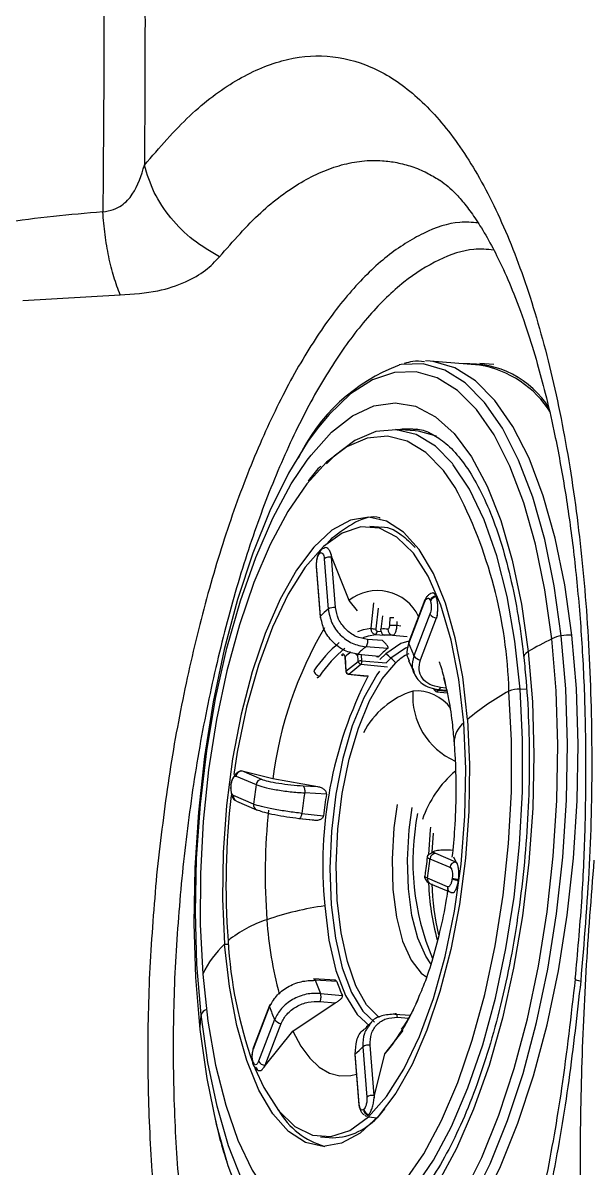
# Model space of a CAD drawing. Extents: x 400 to 501, y 484 to 634.
# Drawn here: x 485.701 to 486.896, y 548.856 to 551.254 of the extents above; entities that cross this region are included whole.
import ezdxf

# ---------------------------------------------------------------- set-up
doc = ezdxf.new("R2010")
doc.units = 0
doc.header["$MEASUREMENT"] = 0
doc.layers.add('DIM', color=3, linetype='Continuous')
doc.layers.add('GEOMETRY', color=3, linetype='Continuous', lineweight=25)

# ---------------------------------------------------------------- blocks, each defined once
blk = doc.blocks.new('2026 GRANDEE')
at = {"layer": 'GEOMETRY', "ltscale": 16}
for p, q in [((36.1483, -45.9154), (36.1517, -45.9174)), ((35.2762, -46.1683), (35.48, -46.1564)), ((36.1293, -46.2951), (36.1197, -46.2946)), ((36.2331, -46.3035), (36.1293, -46.2951)), ((36.2628, -46.302), (36.2334, -46.2996)), ((36.0981, -46.4408), (36.0572, -46.4383)), ((36.1008, -46.437), (36.0664, -46.4388)), ((36.0212, -46.6425), (36.003, -46.6414)), ((35.9227, -46.6664), (35.9138, -46.677)), ((35.8978, -46.698), (35.8986, -46.6973)), ((35.9015, -46.6895), (35.9007, -46.6902)), ((35.9235, -46.7053), (35.9221, -46.6999)), ((35.9221, -46.6999), (35.9228, -46.7053)), ((35.9311, -46.8108), (35.9228, -46.7053)), ((35.9228, -46.7053), (35.9235, -46.7053)), ((35.9595, -46.7963), (35.9235, -46.7053)), ((35.8908, -46.7252), (35.8991, -46.8307)), ((35.9, -46.8289), (35.8917, -46.7234)), ((35.9077, -46.7086), (35.916, -46.8141)), ((35.9771, -46.8174), (35.9595, -46.7963)), ((36.0111, -46.8011), (36.0053, -46.8543)), ((36.1184, -46.795), (36.0848, -46.8826)), ((36.0849, -46.886), (36.1186, -46.7983)), ((36.1294, -46.7955), (36.13, -46.7967)), ((36.1418, -46.7872), (36.1423, -46.7885)), ((36.0203, -46.8122), (36.0155, -46.8557)), ((36.1292, -46.8244), (36.0956, -46.912)), ((36.0295, -46.8282), (36.0265, -46.8559)), ((36.0449, -46.8478), (36.0456, -46.8315)), ((36.0601, -46.848), (36.0605, -46.8399)), ((36.0601, -46.848), (36.0678, -46.8488)), ((36.1092, -46.9203), (36.1428, -46.8326)), ((36.1444, -46.8276), (36.1428, -46.8326)), ((36.1428, -46.8326), (36.1435, -46.8327)), ((36.1435, -46.8327), (36.1444, -46.8276)), ((36.0151, -46.867), (36.0332, -46.8688)), ((36.0186, -46.86), (36.0269, -46.8608)), ((36.0508, -46.8687), (36.0813, -46.8717)), ((36.0407, -46.8964), (35.9947, -46.8931)), ((36.0295, -46.8799), (35.9983, -46.8776)), ((35.951, -46.9151), (35.9528, -46.9447)), ((35.9515, -46.914), (35.9532, -46.944)), ((35.9787, -46.9236), (35.9778, -46.9086)), ((35.9779, -46.9086), (36.0229, -46.9128)), ((35.9863, -46.9222), (35.9856, -46.9103)), ((36.0364, -46.9075), (36.0242, -46.9199)), ((36.0473, -46.9165), (36.0371, -46.9268)), ((35.9532, -46.944), (35.9787, -46.9236)), ((35.9589, -46.95), (35.9844, -46.9296)), ((35.9844, -46.9296), (36.0404, -46.9348)), ((35.9863, -46.9222), (36.0372, -46.9269)), ((35.958, -46.9503), (35.996, -46.9543)), ((35.9589, -46.95), (35.9981, -46.9541)), ((36.1617, -46.9716), (36.1584, -46.958)), ((36.136, -46.9801), (36.1392, -46.9847)), ((36.1435, -46.9872), (36.1652, -46.9895)), ((36.1458, -46.9839), (36.1463, -46.9824)), ((36.1458, -46.9839), (36.1644, -46.9859)), ((36.147, -46.9823), (36.164, -46.984)), ((36.163, -46.9795), (36.1513, -46.9783)), ((36.3316, -46.9827), (36.3179, -46.9817)), ((35.7326, -47.1527), (35.7281, -47.1546)), ((35.7356, -47.1531), (35.7326, -47.1527)), ((35.7326, -47.1527), (35.7349, -47.153)), ((35.7768, -47.1709), (35.7349, -47.153)), ((35.7349, -47.153), (35.7356, -47.1531)), ((35.7997, -47.1696), (35.7356, -47.1531)), ((35.7121, -47.1794), (35.7118, -47.1814)), ((35.7127, -47.1821), (35.7129, -47.1801)), ((35.7228, -47.1638), (35.7647, -47.1816)), ((35.8945, -47.1863), (35.7997, -47.1696)), ((35.8945, -47.1863), (35.8635, -47.1847)), ((35.7594, -47.2224), (35.7174, -47.2046)), ((35.9122, -47.2013), (35.8665, -47.1988)), ((35.7237, -47.2163), (35.7656, -47.2342)), ((35.8547, -47.2522), (35.8854, -47.2556)), ((35.8559, -47.2522), (35.8896, -47.2559)), ((35.8609, -47.2418), (35.9063, -47.2468)), ((36.1358, -47.283), (36.133, -47.3231)), ((36.1832, -47.3437), (36.1413, -47.3259)), ((36.1292, -47.3366), (36.1711, -47.3545)), ((36.184, -47.3438), (36.179, -47.3337)), ((36.1832, -47.3437), (36.1854, -47.3452)), ((36.184, -47.3438), (36.1832, -47.3437)), ((36.1854, -47.3452), (36.184, -47.3438)), ((36.1759, -47.377), (36.1756, -47.379)), ((36.1658, -47.3953), (36.1238, -47.3774)), ((36.1301, -47.3892), (36.172, -47.407)), ((36.1891, -47.3795), (36.1888, -47.3815)), ((36.1772, -47.4081), (36.1749, -47.4077)), ((35.6988, -47.5153), (35.7068, -47.5159)), ((35.9312, -47.5912), (35.8854, -47.5884)), ((35.9338, -47.594), (35.8886, -47.5912)), ((35.8415, -47.698), (35.9303, -47.6386)), ((35.8992, -47.6355), (35.9303, -47.6386)), ((35.8998, -47.6186), (35.9456, -47.623)), ((35.7928, -47.6437), (35.7592, -47.7314)), ((35.7594, -47.7347), (35.793, -47.6471)), ((36.0556, -47.6622), (36.0874, -47.6644)), ((35.8036, -47.6731), (35.77, -47.7608)), ((35.7836, -47.769), (35.8172, -47.6814)), ((36.0609, -47.6687), (36.0843, -47.6703)), ((35.7844, -47.7691), (35.8415, -47.698)), ((36.0346, -47.7454), (36.0727, -47.696)), ((35.9885, -47.7302), (35.9969, -47.8357)), ((36.012, -47.8324), (36.0037, -47.7269)), ((35.9717, -47.7468), (35.98, -47.8523)), ((35.9809, -47.8504), (35.9726, -47.7449)), ((36.0127, -47.8324), (36.0346, -47.7454)), ((35.7585, -47.7677), (35.7591, -47.7689)), ((35.7591, -47.7636), (35.7586, -47.7623)), ((35.7836, -47.769), (35.7817, -47.7733)), ((35.7817, -47.7733), (35.7844, -47.7691)), ((35.7844, -47.7691), (35.7836, -47.769)), ((36.012, -47.8324), (36.0122, -47.8382)), ((36.0127, -47.8324), (36.012, -47.8324)), ((36.0122, -47.8382), (36.0127, -47.8324)), ((35.9907, -47.8611), (35.99, -47.8618)), ((36.0005, -47.8726), (35.9997, -47.8733)), ((36.0003, -47.8772), (36.0184, -47.879)), ((36.0339, -47.8605), (36.0184, -47.879)), ((35.8997, -47.9188), (35.9177, -47.9206))]:
    blk.add_line(p, q, dxfattribs=at)
at = {"layer": 'GEOMETRY', "ltscale": 16, "flags": 128}
for points in [[(36.4267, -46.8689), (36.4119, -46.7634), (36.3917, -46.6656), (36.3666, -46.5768), (36.3368, -46.4984), (36.3029, -46.4315), (36.2652, -46.3771), (36.2244, -46.336), (36.181, -46.3087), (36.1357, -46.2958), (36.1293, -46.2951)], [(36.3842, -46.8763), (36.3697, -46.7734), (36.3501, -46.6779), (36.3256, -46.5913), (36.2965, -46.5148), (36.2634, -46.4495), (36.2266, -46.3964), (36.1868, -46.3563), (36.1444, -46.3297), (36.1002, -46.3171), (36.0548, -46.3185), (36.0088, -46.3341), (35.9629, -46.3635), (35.9177, -46.4064), (35.8953, -46.4331)], [(36.4042, -46.87), (36.3895, -46.7652), (36.3695, -46.668), (36.3445, -46.5798), (36.3149, -46.502), (36.2812, -46.4355), (36.2437, -46.3815), (36.2032, -46.3406), (36.1601, -46.3136), (36.1151, -46.3007), (36.0688, -46.3022), (36.0648, -46.303)], [(35.8716, -46.5025), (35.8799, -46.4915), (35.9229, -46.4438), (35.9671, -46.4093), (36.0116, -46.3885), (36.0559, -46.3819), (36.0991, -46.3895), (36.1406, -46.4112), (36.1798, -46.4467), (36.2161, -46.4953), (36.2488, -46.5564), (36.2775, -46.6289), (36.3017, -46.7118), (36.321, -46.8036), (36.3351, -46.9031)], [(35.8953, -46.4331), (35.874, -46.4621), (35.8324, -46.5298), (35.7934, -46.6085), (35.7577, -46.6971), (35.7257, -46.7943), (35.698, -46.8986), (35.6748, -47.0085), (35.6567, -47.1225), (35.6438, -47.2389), (35.6363, -47.3559), (35.6344, -47.4719), (35.638, -47.5852), (35.6471, -47.6941)], [(36.1763, -46.5095), (36.1405, -46.4732), (36.1004, -46.4487), (36.0585, -46.4384), (36.0154, -46.4425), (35.9719, -46.4611), (35.9287, -46.4937), (35.9123, -46.51)], [(36.0606, -46.4385), (36.0711, -46.4369), (36.0933, -46.4364)], [(36.1431, -46.4519), (36.1048, -46.4414), (36.0981, -46.4408)], [(36.1819, -46.5592), (36.1574, -46.5241), (36.1205, -46.4864), (36.0812, -46.4622), (36.04, -46.4521), (35.9977, -46.4562), (35.9549, -46.4744), (35.9125, -46.5064), (35.8712, -46.5517), (35.8711, -46.5519)], [(35.6495, -47.6636), (35.6408, -47.5582), (35.6377, -47.4484), (35.6401, -47.336), (35.6481, -47.2228), (35.6615, -47.1106), (35.6801, -47.0011), (35.7037, -46.896), (35.7318, -46.797), (35.764, -46.7057), (35.7998, -46.6236), (35.8386, -46.5518), (35.8716, -46.5025)], [(36.3179, -46.9817), (36.3069, -46.8812), (36.2906, -46.7876), (36.2691, -46.7025), (36.2429, -46.6273), (36.2123, -46.5633), (36.178, -46.5117), (36.1763, -46.5095)], [(35.8711, -46.5519), (35.8316, -46.6095), (35.7945, -46.6788), (35.7604, -46.7585), (35.7299, -46.847), (35.7037, -46.943), (35.6821, -47.0449), (35.6654, -47.1507), (35.6541, -47.2588), (35.6482, -47.3674), (35.6479, -47.4744), (35.6531, -47.5782)], [(36.2078, -47.0452), (36.1977, -46.9561), (36.1822, -46.8743), (36.1615, -46.8015), (36.1362, -46.7395), (36.1067, -46.6895), (36.0739, -46.6527), (36.0384, -46.6299), (36.0009, -46.6216), (35.9624, -46.6281), (35.9237, -46.6491), (35.8857, -46.6842), (35.8492, -46.7327), (35.815, -46.7934), (35.7838, -46.8649), (35.7565, -46.9457), (35.7336, -47.034), (35.7156, -47.1278), (35.7028, -47.2251), (35.6957, -47.3235), (35.6944, -47.421), (35.6988, -47.5153)], [(36.2, -47.0522), (36.1896, -46.9616), (36.1733, -46.8789), (36.1516, -46.806), (36.1251, -46.7449), (36.0943, -46.6969), (36.06, -46.6633), (36.0231, -46.6448), (35.9844, -46.642), (35.945, -46.655), (35.9058, -46.6833)], [(35.9058, -46.6833), (35.8678, -46.7263), (35.8318, -46.783), (35.7989, -46.8519), (35.7697, -46.9313), (35.745, -47.0194), (35.7255, -47.1138), (35.7182, -47.1602)], [(35.9, -46.8289), (35.8994, -46.8297), (35.8991, -46.8305), (35.8993, -46.8313), (35.9, -46.832), (35.9009, -46.8326)], [(35.9042, -48.2618), (35.9429, -48.2719), (35.9892, -48.2704), (36.036, -48.2546), (36.0827, -48.2246), (36.1287, -48.181), (36.1732, -48.1243), (36.2156, -48.0553), (36.2553, -47.9752), (36.2916, -47.885), (36.3242, -47.7861), (36.3524, -47.6799), (36.376, -47.568), (36.3944, -47.452), (36.4076, -47.3335), (36.4152, -47.2143), (36.4172, -47.0962), (36.4135, -46.9809), (36.4042, -46.87)], [(35.9778, -46.8611), (35.9902, -46.8571), (36.0053, -46.8543)], [(35.9895, -46.8732), (36.0003, -46.8697), (36.0151, -46.867)], [(36.1494, -48.1885), (36.1942, -48.1314), (36.2369, -48.0621), (36.2768, -47.9814), (36.3134, -47.8906), (36.3462, -47.7911), (36.3746, -47.6842), (36.3983, -47.5715), (36.4169, -47.4547), (36.4301, -47.3354), (36.4378, -47.2155), (36.4398, -47.0966), (36.4361, -46.9805), (36.4267, -46.8689)], [(35.6471, -47.6941), (35.6616, -47.7971), (35.6812, -47.8926), (35.7058, -47.9792), (35.7348, -48.0557)], [(36.1989, -48.0407), (36.2379, -47.9619), (36.2736, -47.8734), (36.3056, -47.7762), (36.3334, -47.6719), (36.3565, -47.5619), (36.3746, -47.4479), (36.3875, -47.3316), (36.395, -47.2145), (36.397, -47.0985), (36.3933, -46.9852), (36.3842, -46.8763)], [(36.0849, -46.8813), (36.0678, -46.8863), (36.0364, -46.9075)], [(36.0835, -46.8938), (36.0781, -46.8958), (36.0473, -46.9165)], [(36.3351, -46.9031), (36.3438, -47.0085), (36.347, -47.1183), (36.3445, -47.2306), (36.3366, -47.3438), (36.3232, -47.4561), (36.3045, -47.5656), (36.281, -47.6707), (36.2529, -47.7696), (36.2207, -47.8609), (36.1848, -47.9431), (36.146, -48.0149)], [(35.7358, -48.0103), (35.7071, -47.9378), (35.683, -47.8549), (35.6637, -47.763), (35.6495, -47.6636)], [(36.3351, -46.9031), (36.33, -46.9068), (36.3268, -46.9107), (36.3257, -46.9146), (36.3258, -46.9154)], [(36.0232, -46.9439), (36.0177, -46.9515), (35.9904, -46.9996), (35.9664, -47.0588), (35.9467, -47.1269), (35.9319, -47.2013), (35.9227, -47.2791), (35.9195, -47.3574), (35.9223, -47.433), (35.931, -47.5032), (35.9454, -47.5652), (35.9648, -47.6166), (35.9885, -47.6555), (36.0129, -47.6786)], [(36.0231, -47.6692), (36.0221, -47.6684), (35.9964, -47.6424), (35.9741, -47.6031), (35.956, -47.5522), (35.9428, -47.4915), (35.9349, -47.4232), (35.9327, -47.35), (35.9363, -47.2746), (35.9455, -47.1998), (35.96, -47.1284), (35.9792, -47.0631), (36.0024, -47.0064), (36.0288, -46.9603), (36.0573, -46.9266)], [(35.9589, -46.95), (35.9584, -46.9502), (35.958, -46.9503)], [(36.0396, -48.0853), (36.0538, -48.073), (36.0959, -48.0269), (36.1362, -47.968), (36.174, -47.8974), (36.2087, -47.8164), (36.2397, -47.7262), (36.2664, -47.6284), (36.2884, -47.5247), (36.3054, -47.4169), (36.317, -47.3068), (36.3229, -47.1963), (36.3233, -47.0873), (36.3179, -46.9817)], [(36.0543, -48.0384), (36.0767, -48.0121), (36.1163, -47.9543), (36.1534, -47.885), (36.1875, -47.8054), (36.2179, -47.7168), (36.2442, -47.6208), (36.2658, -47.519), (36.2824, -47.4131), (36.2938, -47.305), (36.2997, -47.1965), (36.3, -47.0895), (36.2947, -46.9857)], [(36.1458, -46.9839), (36.1455, -46.9849), (36.1451, -46.9857), (36.1447, -46.9864), (36.1443, -46.9869), (36.1438, -46.9871), (36.1435, -46.9872)], [(36.2078, -47.0452), (36.2122, -47.1396), (36.2109, -47.237), (36.2038, -47.3355), (36.191, -47.4327), (36.173, -47.5265), (36.1501, -47.6148), (36.1227, -47.6956), (36.0916, -47.7672), (36.0574, -47.8278), (36.0209, -47.8763), (35.9828, -47.9114), (35.9441, -47.9324), (35.9057, -47.9389), (35.8682, -47.9306), (35.8327, -47.9079), (35.7998, -47.8711), (35.7704, -47.8211), (35.7451, -47.759), (35.7244, -47.6862), (35.7089, -47.6044), (35.6988, -47.5153)], [(36.0003, -47.8772), (36.0384, -47.8342), (36.0743, -47.7775), (36.1073, -47.7086), (36.1365, -47.6292), (36.1611, -47.5411), (36.1806, -47.4466), (36.1946, -47.3481), (36.2025, -47.2478), (36.2044, -47.1484), (36.2, -47.0522)], [(35.7127, -47.1821), (35.7121, -47.1818), (35.7118, -47.1815), (35.7118, -47.1814)], [(35.7123, -47.1792), (35.7122, -47.1793), (35.7121, -47.1795), (35.7123, -47.1798), (35.7129, -47.1801)], [(35.7237, -47.2163), (35.7225, -47.2158), (35.7216, -47.2151)], [(36.0602, -47.223), (36.0535, -47.2719), (36.0497, -47.3374), (36.0516, -47.4009), (36.0591, -47.4593), (36.0719, -47.5096), (36.0894, -47.5492), (36.1106, -47.5764), (36.1226, -47.5849)], [(36.1313, -47.5567), (36.1204, -47.5409), (36.1036, -47.5032), (36.0912, -47.4553), (36.0839, -47.3996), (36.082, -47.3388), (36.0856, -47.2761), (36.0919, -47.2296)], [(35.7656, -47.2342), (35.7664, -47.2345), (35.7685, -47.2349)], [(36.1303, -47.2705), (36.1296, -47.2764), (36.126, -47.3276)], [(36.1301, -47.3892), (36.129, -47.3886), (36.1278, -47.3878)], [(36.172, -47.407), (36.1728, -47.4073), (36.1749, -47.4077)], [(35.9086, -47.4353), (35.9175, -47.507), (35.9322, -47.5704), (35.952, -47.6229), (35.9763, -47.6627), (36.003, -47.6875)], [(35.6531, -47.5782), (35.6639, -47.6768), (35.68, -47.7688), (35.7011, -47.8524), (35.7268, -47.9262), (35.7568, -47.989), (35.7905, -48.0398), (35.7933, -48.0432)], [(35.8415, -47.698), (35.8585, -47.7289), (35.8772, -47.754), (35.8972, -47.7729), (35.9184, -47.7854), (35.9405, -47.7913), (35.9631, -47.7906), (35.9749, -47.7876)], [(35.7625, -47.7754), (35.7811, -47.8156), (35.8119, -47.8636), (35.8462, -47.8972), (35.8831, -47.9157), (35.9217, -47.9185), (35.9611, -47.9055), (36.0003, -47.8772)]]:
    blk.add_lwpolyline(points, dxfattribs=at)
at = {"layer": 'GEOMETRY', "ltscale": 256}
for centre, radius, start, end in [((36.2014, -46.6635), 0.3855, 110.7502, 154.7396), ((36.2115, -46.4976), 0.1972, 31.7541, 93.5159), ((36.1976, -46.5186), 0.218, 32.2296, 80.6291), ((35.3286, -47.0132), 0.9665, 1.6279, 28.0107), ((35.9072, -46.697), 0.00942, 134.8202, 186.0779), ((35.908, -46.6963), 0.00947, 133.92, 185.9159), ((35.9075, -46.6961), 0.00895, 95.4915, 132.4124), ((35.92, -46.7285), 0.0234, 83.1401, 121.8004), ((35.893, -46.7251), 0.00217, 125.4691, 181.1563), ((36.0192, -46.8704), 0.0952, 25.4689, 128.8876), ((36.1223, -46.7965), 0.0042, 147.8116, 206.1465), ((36.1425, -46.8016), 0.0144, 92.8063, 154.8623), ((36.143, -46.8029), 0.0144, 92.8063, 154.8623), ((36.0329, -46.9567), 0.1844, 129.3432, 136.0979), ((35.9283, -46.834), 0.0234, 83.1394, 121.8003), ((36.1438, -46.8157), 0.017, 210.6836, 266.6781), ((36.6245, -47.275), 0.8315, 149.5319, 172.7221), ((36.0207, -46.7799), 0.076, 258.33, 266.1094), ((36.0108, -46.8604), 0.00788, 303.5539, 3.3058), ((36.0327, -46.9466), 0.091, 84.6665, 93.9203), ((36.0425, -46.9579), 0.0896, 84.6814, 95.9783), ((36.0524, -46.8574), 0.0114, 173.0948, 261.9463), ((36.4158, -46.9417), 0.0726, 99.1659, 115.7687), ((36.42, -46.9592), 0.0905, 85.7511, 100.0636), ((36.1189, -47.1008), 0.2815, 129.6818, 145.977), ((36.1267, -47.1086), 0.276, 129.6531, 145.9771), ((36.091, -47.0143), 0.1549, 128.4795, 136.9614), ((36.1365, -47.018), 0.1549, 128.2345, 137.2067), ((36.0889, -46.8841), 0.00443, 160.5525, 205.0421), ((35.7201, -47.05), 0.4, 20.1791, 24.2086), ((36.8165, -47.7294), 0.9564, 116.8739, 120.2259), ((35.9449, -46.9147), 0.00664, 5.8204, 82.938), ((36.0942, -47.065), 0.2077, 129, 133.3805), ((35.9547, -47.0178), 0.1372, 47.5484, 53.477), ((35.9538, -47.0188), 0.1386, 41.663, 47.553), ((36.1307, -47.0032), 0.1061, 115.569, 133.7854), ((36.1102, -46.9033), 0.017, 210.6837, 266.6792), ((35.9537, -46.9448), 0.000916, 119.6039, 179.1065), ((35.9587, -46.9444), 0.00591, 183.3306, 263.9818), ((35.9597, -46.9435), 0.00652, 183.8297, 262.6024), ((35.9848, -46.9351), 0.013, 83.0325, 117.8001), ((35.9852, -46.9231), 0.00652, 183.8297, 262.6024), ((35.9757, -46.9233), 0.0107, 324.0425, 6.2844), ((36.7797, -47.35), 0.8752, 153.0776, 185.5944), ((36.148, -47.1555), 0.1785, 107.8466, 152.5017), ((36.2421, -46.9957), 0.1492, 176.1258, 246.0936), ((36.1, -47.0765), 0.0912, 36.7286, 94.2473), ((36.143, -46.9821), 0.00451, 163.3879, 214.0797), ((36.1463, -46.973), 0.0109, 225.7021, 267.7688), ((36.1441, -46.9813), 0.00591, 214.8565, 263.9405), ((36.5581, -47.4634), 0.5455, 118.8698, 129.9494), ((36.3137, -47.0267), 0.0452, 84.7348, 114.8942), ((36.233, -47.094), 0.0533, 128.2438, 180.3127), ((35.7347, -47.1651), 0.012, 89.4111, 173.9334), ((36.3356, -47.332), 0.2355, 130.6101, 160.8285), ((37.0019, -47.3642), 1.2506, 171.6051, 173.4894), ((35.7767, -47.1829), 0.012, 89.4091, 173.9335), ((37.3031, -47.3897), 1.6014, 173.3465, 184.2463), ((35.7285, -47.2063), 0.0112, 171.1721, 231.694), ((36.9049, -47.3565), 1.0502, 171.3642, 173.7303), ((36.9503, -47.3602), 1.0502, 171.2958, 173.7987), ((35.7701, -47.2243), 0.0109, 170.3358, 245.6285), ((37.0458, -47.3698), 1.2619, 173.8808, 184.2985), ((36.6109, -47.3432), 0.5176, 168.7023, 203.002), ((36.1412, -47.3379), 0.012, 89.4093, 173.9335), ((34.8866, -47.1948), 1.2506, 351.6051, 353.4894), ((36.1831, -47.3558), 0.012, 89.4111, 173.9334), ((36.1937, -47.3201), 0.0597, 252.596, 265.5308), ((36.1349, -47.3791), 0.0112, 171.1986, 230.548), ((36.6511, -47.3687), 0.5252, 182.1681, 195.1719), ((36.6917, -47.369), 0.5592, 182.072, 193.1012), ((36.1765, -47.3971), 0.0109, 170.3359, 245.6285), ((36.1935, -47.3221), 0.0597, 252.596, 265.5308), ((35.9939, -48.0574), 0.6279, 97.8058, 109.1943), ((35.8662, -47.7077), 0.2557, 107.9335, 128.7522), ((36.6123, -47.4076), 0.8268, 183.9396, 194.8797), ((35.8512, -47.674), 0.2201, 133.8586, 154.1895), ((36.6117, -47.4576), 0.907, 183.2042, 199.7596), ((36.2049, -47.4781), 0.3359, 199.6636, 204.7239), ((36.2504, -47.4818), 0.3359, 199.5174, 204.8703), ((35.7977, -47.6461), 0.00542, 98.1667, 153.8273), ((35.7024, -47.465), 0.4347, 319.8273, 338.4784), ((35.8042, -47.6914), 0.1571, 169.7951, 180.9771), ((35.6674, -47.6701), 0.019, 110.8586, 160.073), ((35.797, -47.6452), 0.00443, 160.5525, 205.0421), ((36.1685, -47.5091), 0.4, 200.1791, 204.2086), ((35.8182, -47.6644), 0.017, 210.6837, 266.6791), ((35.7634, -47.7328), 0.00443, 160.5525, 205.042), ((35.8557, -47.6024), 0.1844, 309.3432, 316.0979), ((36.0009, -47.7501), 0.0234, 83.1395, 121.8003), ((35.9738, -47.7467), 0.00217, 125.4689, 181.1565), ((35.7652, -47.7651), 0.00714, 157.277, 201.1782), ((35.7656, -47.7663), 0.00706, 157.1308, 206.9775), ((35.7846, -47.7521), 0.017, 210.6836, 266.6781), ((36.0092, -47.8556), 0.0234, 83.1401, 121.8004), ((35.9819, -47.8521), 0.00192, 122.1583, 205.3403), ((35.9521, -47.7828), 0.1619, 209.7483, 254.6205), ((35.9236, -47.7923), 0.1284, 267.3698, 317.5666), ((36.0032, -47.8604), 0.0134, 185.752, 254.6223), ((36.004, -47.8597), 0.0134, 185.752, 254.6223)]:
    blk.add_arc(centre, radius, start, end, dxfattribs=at)
at = {"layer": 'GEOMETRY', "ltscale": 16}
for points, knots in [([(35.4437, -45.1912), (35.4448, -45.3231), (35.447, -45.5868), (35.4448, -45.8506), (35.4437, -45.9824)], [0, 0, 0, 0, 0.500037, 1, 1, 1, 1]), ([(35.5308, -45.2891), (35.5314, -45.3883), (35.5327, -45.5868), (35.5314, -45.7853), (35.5308, -45.8845)], [0, 0, 0, 0, 0.500027, 1, 1, 1, 1]), ([(35.5308, -45.8845), (35.5623, -45.848), (35.6254, -45.7751), (35.7225, -45.7033), (35.8192, -45.6608), (35.9144, -45.6512), (36.0062, -45.6738), (36.0933, -45.7288), (36.1741, -45.8151), (36.2475, -45.9313), (36.312, -46.0755), (36.3667, -46.245), (36.4105, -46.4366), (36.4427, -46.6469), (36.4627, -46.8719), (36.47, -47.1075), (36.4654, -47.3495), (36.4518, -47.5118), (36.445, -47.5929)], [0, 0, 0, 0, 0.062223, 0.124448, 0.186711, 0.249038, 0.311444, 0.37393, 0.436486, 0.499099, 0.561753, 0.624423, 0.687084, 0.74972, 0.812327, 0.874906, 0.93746, 1, 1, 1, 1]), ([(35.4437, -45.9824), (35.4514, -45.981), (35.4655, -45.9785), (35.4877, -45.9673), (35.5145, -45.9379), (35.5242, -45.9059), (35.5308, -45.8845)], [0, 0, 0, 0, 0.162109, 0.294991, 0.527617, 1, 1, 1, 1]), ([(35.6882, -46.0764), (35.6692, -46.0654), (35.6314, -46.0434), (35.5848, -45.9961), (35.5485, -45.9423), (35.5367, -45.9038), (35.5308, -45.8845)], [0, 0, 0, 0, 0.249999, 0.5, 0.750001, 1, 1, 1, 1]), ([(35.6882, -46.0764), (35.7168, -46.0437), (35.7732, -45.9794), (35.8451, -45.9271), (35.9016, -45.898), (35.9442, -45.883), (35.987, -45.8748), (36.0256, -45.8741), (36.0604, -45.8787), (36.0915, -45.8871), (36.1211, -45.8989), (36.1398, -45.9103), (36.1483, -45.9154)], [0, 0, 0, 0, 0.185026, 0.364511, 0.453461, 0.54391, 0.635866, 0.729335, 0.796539, 0.866664, 0.939713, 1, 1, 1, 1]), ([(36.1509, -45.9169), (36.1563, -45.9207), (36.1662, -45.9276), (36.1802, -45.9412), (36.1919, -45.9539), (36.2022, -45.9662), (36.216, -45.9842), (36.2347, -46.0116), (36.2572, -46.0503), (36.281, -46.0975), (36.3062, -46.1558), (36.3312, -46.2242), (36.3529, -46.2945), (36.3719, -46.3655), (36.3915, -46.4502), (36.4111, -46.5546), (36.4288, -46.6774), (36.4424, -46.808), (36.45, -46.9238), (36.4536, -47.0171), (36.4552, -47.091), (36.4556, -47.1772), (36.4535, -47.2909), (36.4473, -47.4312), (36.4379, -47.5344), (36.4329, -47.5884)], [0, 0, 0, 0, 0.044608, 0.080903, 0.103544, 0.123742, 0.143988, 0.18232, 0.225225, 0.264305, 0.309908, 0.362145, 0.406954, 0.443592, 0.487263, 0.547604, 0.606063, 0.667005, 0.7293, 0.760926, 0.788973, 0.824574, 0.870922, 0.932488, 1, 1, 1, 1]), ([(35.4437, -45.9824), (35.4091, -45.9854), (35.3396, -45.9913), (35.2703, -46.0004), (35.2355, -46.005)], [0, 0, 0, 0, 0.497424, 1, 1, 1, 1]), ([(35.48, -46.1564), (35.4755, -46.1442), (35.4663, -46.1197), (35.4557, -46.0764), (35.4476, -46.0303), (35.445, -45.9984), (35.4437, -45.9824)], [0, 0, 0, 0, 0.25, 0.5, 0.75, 1, 1, 1, 1]), ([(36.23, -46.0055), (36.2173, -46.0045), (36.1796, -46.0015), (36.1155, -46.0242), (36.0393, -46.0714), (35.9644, -46.144), (35.8922, -46.2393), (35.8239, -46.3559), (35.7607, -46.4919), (35.7037, -46.6448), (35.6538, -46.812), (35.612, -46.9908), (35.5783, -47.178), (35.5637, -47.3065), (35.5564, -47.3708)], [0, 0, 0, 0, 0.044317, 0.131197, 0.218077, 0.304958, 0.391838, 0.478718, 0.565598, 0.652479, 0.739359, 0.826239, 0.91312, 1, 1, 1, 1]), ([(35.48, -46.1564), (35.507, -46.1545), (35.5567, -46.151), (35.6165, -46.1311), (35.6603, -46.1061), (35.679, -46.0861), (35.6882, -46.0764)], [0, 0, 0, 0, 0.3001481, 0.5541583, 0.7824608, 1, 1, 1, 1]), ([(36.2628, -46.0623), (36.2489, -46.0611), (36.211, -46.058), (36.1476, -46.0801), (36.0742, -46.1257), (36.002, -46.1956), (35.9325, -46.2874), (35.8667, -46.3998), (35.8058, -46.5307), (35.7508, -46.6781), (35.7027, -46.8392), (35.6625, -47.0115), (35.63, -47.1917), (35.616, -47.3156), (35.609, -47.3775)], [0, 0, 0, 0, 0.049951, 0.136319, 0.222687, 0.309055, 0.395423, 0.481791, 0.568159, 0.654527, 0.740896, 0.827264, 0.913632, 1, 1, 1, 1]), ([(36.1175, -46.2961), (36.1093, -46.2954), (36.0952, -46.2942), (36.0813, -46.2983), (36.0754, -46.3001)], [0, 0, 0, 0, 0.579415, 1, 1, 1, 1]), ([(36.0937, -46.4375), (36.0971, -46.4374), (36.1104, -46.437), (36.1326, -46.446), (36.163, -46.4658), (36.1933, -46.4978), (36.223, -46.5419), (36.2502, -46.5966), (36.2746, -46.6614), (36.2956, -46.7355), (36.3125, -46.8165), (36.3215, -46.8782), (36.3253, -46.9114), (36.3258, -46.9154)], [0, 0, 0, 0, 0.036446, 0.146493, 0.248648, 0.357281, 0.462675, 0.567568, 0.672731, 0.778489, 0.884819, 0.986243, 1, 1, 1, 1]), ([(35.9003, -46.5147), (35.8993, -46.5156), (35.8902, -46.5238), (35.8817, -46.5357), (35.8741, -46.5463)], [0, 0, 0, 0, 0.1070462, 1, 1, 1, 1]), ([(36.0246, -46.6236), (36.0244, -46.6235), (36.0079, -46.6179), (35.973, -46.6288), (35.9395, -46.6539), (35.9227, -46.6664)], [0, 0, 0, 0, 0.0083957, 0.5041978, 1, 1, 1, 1]), ([(36.0211, -46.6427), (36.0213, -46.6427), (36.038, -46.6396), (36.0649, -46.6519), (36.0887, -46.6756), (36.0984, -46.6852)], [0, 0, 0, 0, 0.010631, 0.600444, 1, 1, 1, 1]), ([(35.9006, -46.6903), (35.8998, -46.6912), (35.8982, -46.6928), (35.8955, -46.6977), (35.8927, -46.7052), (35.8912, -46.714), (35.8908, -46.7205), (35.8909, -46.7233), (35.8909, -46.7246)], [0, 0, 0, 0, 0.136784, 0.269264, 0.525851, 0.777174, 0.903072, 1, 1, 1, 1]), ([(35.8917, -46.7234), (35.8916, -46.7205), (35.8915, -46.7149), (35.893, -46.707), (35.8953, -46.7011), (35.897, -46.699), (35.8978, -46.698)], [0, 0, 0, 0, 0.2794856, 0.5590017, 0.7794153, 1, 1, 1, 1]), ([(35.8986, -46.6973), (35.8998, -46.6966), (35.902, -46.6952), (35.9049, -46.6978), (35.9069, -46.7025), (35.9074, -46.7066), (35.9077, -46.7086)], [0, 0, 0, 0, 0.279658, 0.559227, 0.779582, 1, 1, 1, 1]), ([(35.9221, -46.6999), (35.9211, -46.6971), (35.9191, -46.6914), (35.9152, -46.6864), (35.9109, -46.6844), (35.9081, -46.6863), (35.9066, -46.6872)], [0, 0, 0, 0, 0.246603, 0.499388, 0.752586, 1, 1, 1, 1]), ([(36.1186, -46.7983), (36.1195, -46.7963), (36.1214, -46.7923), (36.1247, -46.7906), (36.1275, -46.7917), (36.1288, -46.7942), (36.1294, -46.7955)], [0, 0, 0, 0, 0.2794856, 0.5590017, 0.7794153, 1, 1, 1, 1]), ([(36.1241, -46.7864), (36.1234, -46.7871), (36.1213, -46.7892), (36.1198, -46.7922), (36.1188, -46.7942)], [0, 0, 0, 0, 0.340937, 1, 1, 1, 1]), ([(36.1361, -46.7803), (36.1345, -46.7805), (36.1312, -46.781), (36.127, -46.7833), (36.1248, -46.7856), (36.1241, -46.7864)], [0, 0, 0, 0, 0.403691, 0.804321, 1, 1, 1, 1]), ([(36.13, -46.7967), (36.1306, -46.7988), (36.1319, -46.803), (36.132, -46.8112), (36.131, -46.8186), (36.1298, -46.8225), (36.1292, -46.8244)], [0, 0, 0, 0, 0.279658, 0.559227, 0.779582, 1, 1, 1, 1]), ([(36.1418, -46.7872), (36.1408, -46.7852), (36.1387, -46.7811), (36.1361, -46.7806), (36.1348, -46.7803)], [0, 0, 0, 0, 0.494292, 1, 1, 1, 1]), ([(36.1444, -46.8276), (36.1448, -46.8243), (36.1456, -46.8175), (36.1457, -46.8065), (36.1448, -46.7961), (36.1431, -46.791), (36.1423, -46.7885)], [0, 0, 0, 0, 0.246603, 0.499388, 0.752586, 1, 1, 1, 1]), ([(35.916, -46.8141), (35.9179, -46.8238), (35.9215, -46.8433), (35.9402, -46.8689), (35.9656, -46.8877), (35.985, -46.8913), (35.9947, -46.8931)], [0, 0, 0, 0, 0.25003, 0.500035, 0.750022, 1, 1, 1, 1]), ([(35.9983, -46.8776), (35.9901, -46.8761), (35.9736, -46.873), (35.9519, -46.8571), (35.9359, -46.8355), (35.9327, -46.819), (35.9311, -46.8108)], [0, 0, 0, 0, 0.249816, 0.500222, 0.750495, 1, 1, 1, 1]), ([(35.9779, -46.9086), (35.9684, -46.9066), (35.9495, -46.9026), (35.9243, -46.8836), (35.9056, -46.858), (35.9019, -46.8386), (35.9, -46.8289)], [0, 0, 0, 0, 0.249978, 0.499965, 0.74997, 1, 1, 1, 1]), ([(36.0411, -46.8561), (36.0416, -46.8559), (36.0426, -46.8557), (36.0438, -46.8534), (36.0446, -46.8506), (36.0448, -46.8487), (36.0449, -46.8478)], [0, 0, 0, 0, 0.2792731, 0.5605963, 0.7819855, 1, 1, 1, 1]), ([(36.0456, -46.8315), (36.0465, -46.8315), (36.0482, -46.8313), (36.0513, -46.8313), (36.0531, -46.8314), (36.0531, -46.8314)], [0, 0, 0, 0, 0.47706, 0.991878, 1, 1, 1, 1]), ([(36.0555, -46.8654), (36.0559, -46.8646), (36.0569, -46.863), (36.0581, -46.8597), (36.0591, -46.8561), (36.0598, -46.8521), (36.06, -46.8494), (36.0601, -46.848)], [0, 0, 0, 0, 0.199637, 0.399451, 0.599443, 0.799567, 1, 1, 1, 1]), ([(36.0053, -46.8543), (36.0053, -46.8556), (36.0054, -46.858), (36.0065, -46.8608), (36.0076, -46.8626), (36.009, -46.8643), (36.0114, -46.8662), (36.0138, -46.8667), (36.0151, -46.867)], [0, 0, 0, 0, 0.2147253, 0.3803619, 0.4966686, 0.5634771, 0.7634075, 1, 1, 1, 1]), ([(36.0155, -46.8557), (36.0155, -46.8563), (36.0155, -46.8575), (36.0164, -46.8589), (36.0175, -46.8597), (36.0183, -46.8599), (36.0186, -46.86)], [0, 0, 0, 0, 0.280612, 0.571051, 0.792338, 1, 1, 1, 1]), ([(36.0269, -46.8608), (36.0267, -46.86), (36.0263, -46.8584), (36.0264, -46.8567), (36.0265, -46.8559)], [0, 0, 0, 0, 0.499984, 1, 1, 1, 1]), ([(36.0269, -46.8608), (36.0272, -46.8617), (36.0279, -46.8636), (36.0292, -46.8658), (36.0308, -46.8679), (36.0323, -46.8684), (36.0332, -46.8688)], [0, 0, 0, 0, 0.195373, 0.402321, 0.626644, 1, 1, 1, 1]), ([(36.0508, -46.8687), (36.0514, -46.8686), (36.0524, -46.8686), (36.054, -46.8675), (36.055, -46.8661), (36.0555, -46.8654)], [0, 0, 0, 0, 0.33306, 0.666333, 1, 1, 1, 1]), ([(35.9983, -46.8776), (35.9984, -46.8784), (35.9984, -46.8799), (35.9982, -46.8831), (35.9976, -46.8869), (35.9966, -46.8902), (35.9955, -46.8922), (35.995, -46.8928), (35.9947, -46.8931)], [0, 0, 0, 0, 0.1247216, 0.2493439, 0.5000001, 0.7506559, 0.8752779, 1, 1, 1, 1]), ([(36.0407, -46.8964), (36.0409, -46.8961), (36.0414, -46.8955), (36.0413, -46.894), (36.0406, -46.8922), (36.0386, -46.8891), (36.0351, -46.8849), (36.0314, -46.8816), (36.0295, -46.8799)], [0, 0, 0, 0, 0.094222, 0.190488, 0.29829, 0.424515, 0.701616, 1, 1, 1, 1]), ([(36.0865, -46.9228), (36.0844, -46.9185), (36.0788, -46.9075), (36.0826, -46.8942), (36.0849, -46.886)], [0, 0, 0, 0, 0.38194, 1, 1, 1, 1]), ([(35.9465, -46.9119), (35.946, -46.9116), (35.9448, -46.911), (35.9445, -46.9096), (35.9453, -46.9086), (35.9457, -46.9081)], [0, 0, 0, 0, 0.235622, 0.623452, 1, 1, 1, 1]), ([(35.9511, -46.915), (35.9511, -46.915), (35.9509, -46.9146), (35.9512, -46.9143), (35.9515, -46.914)], [0, 0, 0, 0, 0.185667, 1, 1, 1, 1]), ([(35.973, -46.907), (35.9733, -46.9076), (35.974, -46.9089), (35.9753, -46.9097), (35.9766, -46.9096), (35.9774, -46.9089), (35.9779, -46.9086)], [0, 0, 0, 0, 0.259419, 0.518943, 0.768457, 1, 1, 1, 1]), ([(36.3258, -46.9154), (36.3274, -46.9318), (36.3323, -46.9795), (36.3369, -47.0623), (36.3378, -47.1635), (36.3338, -47.2667), (36.3251, -47.3702), (36.3117, -47.4724), (36.294, -47.5719), (36.272, -47.6671), (36.2463, -47.7567), (36.2173, -47.8392), (36.1855, -47.9134), (36.1515, -47.9781), (36.1161, -48.0324), (36.0802, -48.0757), (36.045, -48.1066), (36.0196, -48.1232), (36.0073, -48.1267), (36.0051, -48.1273)], [0, 0, 0, 0, 0.033617, 0.097561, 0.161615, 0.225743, 0.289909, 0.354079, 0.418213, 0.482275, 0.546227, 0.61002, 0.673593, 0.736873, 0.79978, 0.862264, 0.924405, 0.986555, 1, 1, 1, 1]), ([(36.017, -46.9132), (36.0172, -46.9133), (36.0182, -46.9136), (36.0198, -46.9138), (36.0218, -46.9137), (36.0225, -46.9131), (36.0229, -46.9128)], [0, 0, 0, 0, 0.081755, 0.413708, 0.710045, 1, 1, 1, 1]), ([(36.0956, -46.912), (36.0931, -46.9202), (36.0895, -46.9323), (36.0944, -46.9424), (36.0959, -46.9457)], [0, 0, 0, 0, 0.680849, 1, 1, 1, 1]), ([(36.1513, -46.9783), (36.1434, -46.9767), (36.1278, -46.9735), (36.1119, -46.9595), (36.1042, -46.9409), (36.1075, -46.9272), (36.1092, -46.9203)], [0, 0, 0, 0, 0.249817, 0.500222, 0.750496, 1, 1, 1, 1]), ([(36.0844, -46.9216), (36.0873, -46.9281), (36.091, -46.9365), (36.0945, -46.9461), (36.0952, -46.9482)], [0, 0, 0, 0, 0.778898, 1, 1, 1, 1]), ([(36.0941, -46.9444), (36.0963, -46.9493), (36.1006, -46.9591), (36.1128, -46.9707), (36.1285, -46.9795), (36.1412, -46.9816), (36.1476, -46.9826)], [0, 0, 0, 0, 0.248926, 0.497529, 0.747008, 1, 1, 1, 1]), ([(36.1484, -46.9248), (36.1485, -46.9252), (36.1517, -46.9332), (36.1567, -46.9495), (36.1606, -46.9683), (36.1616, -46.973)], [0, 0, 0, 0, 0.031838, 0.756256, 1, 1, 1, 1]), ([(35.8925, -46.9567), (35.8927, -46.9568), (35.8934, -46.9572), (35.8947, -46.957), (35.8964, -46.9561), (35.8974, -46.9548), (35.898, -46.9542)], [0, 0, 0, 0, 0.119517, 0.412715, 0.706125, 1, 1, 1, 1]), ([(36.1513, -46.9783), (36.151, -46.9789), (36.1505, -46.98), (36.1494, -46.9815), (36.1483, -46.9825), (36.1477, -46.9823), (36.1476, -46.9823)], [0, 0, 0, 0, 0.231283, 0.462382, 0.927198, 1, 1, 1, 1]), ([(36.1616, -46.973), (36.1639, -46.9828), (36.1696, -47.0077), (36.1757, -47.0497), (36.1786, -47.0821), (36.1797, -47.0944)], [0, 0, 0, 0, 0.285738, 0.726429, 1, 1, 1, 1]), ([(36.1797, -47.0944), (36.1805, -47.1061), (36.1829, -47.1401), (36.1839, -47.2001), (36.1818, -47.269), (36.1773, -47.3135), (36.1753, -47.3334)], [0, 0, 0, 0, 0.156977, 0.454882, 0.756681, 1, 1, 1, 1]), ([(35.7295, -47.1541), (35.7275, -47.1551), (35.7237, -47.1573), (35.7186, -47.1635), (35.7144, -47.1711), (35.713, -47.1766), (35.7123, -47.1792)], [0, 0, 0, 0, 0.259156, 0.514435, 0.761982, 1, 1, 1, 1]), ([(35.712, -47.1812), (35.7119, -47.183), (35.7116, -47.1864), (35.7118, -47.1936), (35.7131, -47.2024), (35.7159, -47.2094), (35.7189, -47.2134), (35.7207, -47.2145), (35.7216, -47.2151)], [0, 0, 0, 0, 0.12014, 0.240052, 0.482669, 0.733875, 0.864575, 1, 1, 1, 1]), ([(35.7174, -47.2046), (35.7164, -47.2038), (35.7144, -47.2021), (35.7126, -47.1959), (35.712, -47.1889), (35.7125, -47.1844), (35.7127, -47.1821)], [0, 0, 0, 0, 0.2794856, 0.5590017, 0.7794153, 1, 1, 1, 1]), ([(35.7129, -47.1801), (35.7134, -47.1773), (35.7145, -47.1717), (35.7172, -47.1662), (35.7201, -47.1634), (35.7219, -47.1637), (35.7228, -47.1638)], [0, 0, 0, 0, 0.2796579, 0.5592269, 0.7795818, 1, 1, 1, 1]), ([(35.7647, -47.1816), (35.7696, -47.1834), (35.7795, -47.1868), (35.8059, -47.1923), (35.8366, -47.1969), (35.8566, -47.1982), (35.8665, -47.1988)], [0, 0, 0, 0, 0.25003, 0.500035, 0.750022, 1, 1, 1, 1]), ([(35.8635, -47.1847), (35.855, -47.1841), (35.838, -47.1829), (35.8118, -47.1794), (35.7894, -47.1752), (35.781, -47.1723), (35.7768, -47.1709)], [0, 0, 0, 0, 0.249817, 0.500222, 0.750496, 1, 1, 1, 1]), ([(35.8635, -47.1847), (35.8638, -47.1849), (35.8643, -47.1853), (35.8653, -47.1868), (35.8663, -47.1897), (35.8667, -47.1933), (35.8668, -47.1965), (35.8666, -47.198), (35.8665, -47.1988)], [0, 0, 0, 0, 0.124722, 0.249344, 0.5, 0.750656, 0.875278, 1, 1, 1, 1]), ([(35.9122, -47.2013), (35.9123, -47.2005), (35.9124, -47.1988), (35.9115, -47.1964), (35.9099, -47.1941), (35.9067, -47.1911), (35.9015, -47.1879), (35.8969, -47.1869), (35.8945, -47.1863)], [0, 0, 0, 0, 0.094256, 0.190576, 0.298462, 0.424807, 0.701731, 1, 1, 1, 1]), ([(35.8609, -47.2418), (35.851, -47.2406), (35.8312, -47.238), (35.8006, -47.233), (35.7741, -47.2275), (35.7643, -47.2241), (35.7594, -47.2224)], [0, 0, 0, 0, 0.249978, 0.499965, 0.74997, 1, 1, 1, 1]), ([(35.7685, -47.2349), (35.7726, -47.2364), (35.781, -47.2394), (35.8034, -47.2444), (35.8294, -47.2491), (35.8462, -47.2511), (35.8546, -47.2522)], [0, 0, 0, 0, 0.249775, 0.50014, 0.75045, 1, 1, 1, 1]), ([(35.8547, -47.2522), (35.855, -47.2523), (35.8558, -47.2525), (35.8566, -47.2519), (35.8571, -47.2516)], [0, 0, 0, 0, 0.4814387, 1, 1, 1, 1]), ([(35.8571, -47.2516), (35.8575, -47.2511), (35.8584, -47.2501), (35.8595, -47.2477), (35.8604, -47.2449), (35.8607, -47.2428), (35.8609, -47.2418)], [0, 0, 0, 0, 0.259419, 0.518943, 0.768457, 1, 1, 1, 1]), ([(35.8854, -47.2556), (35.8879, -47.2559), (35.8926, -47.2564), (35.8983, -47.2549), (35.9021, -47.253), (35.9043, -47.2513), (35.9058, -47.2492), (35.9061, -47.2476), (35.9063, -47.2468)], [0, 0, 0, 0, 0.298395, 0.575452, 0.701699, 0.809514, 0.905784, 1, 1, 1, 1]), ([(34.707, -47.2796), (34.7002, -47.3556), (34.6868, -47.5077), (34.6836, -47.7355), (34.6928, -47.9592), (34.715, -48.1759), (34.7491, -48.3825), (34.7941, -48.5764), (34.8487, -48.7547), (34.9117, -48.9149), (34.9817, -49.0545), (35.0576, -49.1713), (35.1383, -49.2632), (35.2227, -49.3282), (35.3101, -49.3649), (35.3994, -49.3716), (35.49, -49.3504), (35.5506, -49.3111), (35.581, -49.2915)], [0, 0, 0, 0, 0.060944, 0.121895, 0.1829, 0.244012, 0.305281, 0.366749, 0.428466, 0.490478, 0.552832, 0.615576, 0.678748, 0.742357, 0.806379, 0.870743, 0.935332, 1, 1, 1, 1]), ([(35.6177, -49.1533), (35.6069, -49.157), (35.5871, -49.1639), (35.5605, -49.169), (35.5264, -49.1725), (35.4839, -49.17), (35.4316, -49.1553), (35.3718, -49.1252), (35.3048, -49.0726), (35.2446, -49.0039), (35.1988, -48.9391), (35.1653, -48.8853), (35.1321, -48.8248), (35.1049, -48.7689), (35.0832, -48.7202), (35.0667, -48.6804), (35.0506, -48.6391), (35.0355, -48.5977), (35.021, -48.5552), (35.0062, -48.5085), (34.9899, -48.4531), (34.9746, -48.3958), (34.9621, -48.3442), (34.9517, -48.298), (34.9403, -48.2431), (34.928, -48.1759), (34.9132, -48.0812), (34.8997, -47.9689), (34.8896, -47.8381), (34.8842, -47.6853), (34.8861, -47.5079), (34.8983, -47.3726), (34.9043, -47.3054)], [0, 0, 0, 0, 0.027885, 0.050787, 0.068711, 0.116038, 0.160957, 0.205839, 0.274699, 0.341771, 0.374058, 0.407213, 0.441245, 0.476163, 0.494114, 0.512922, 0.532589, 0.55055, 0.567807, 0.587265, 0.608932, 0.634949, 0.6546, 0.667869, 0.686881, 0.715084, 0.740218, 0.786448, 0.829838, 0.870369, 0.935586, 1, 1, 1, 1]), ([(36.124, -47.3284), (36.1225, -47.341), (36.1205, -47.3573), (36.1181, -47.3734), (36.1176, -47.3769)], [0, 0, 0, 0, 0.779516, 1, 1, 1, 1]), ([(36.1379, -47.3232), (36.1341, -47.3245), (36.126, -47.3271), (36.1244, -47.3307), (36.1236, -47.3326)], [0, 0, 0, 0, 0.472115, 1, 1, 1, 1]), ([(36.1413, -47.3259), (36.139, -47.3245), (36.1343, -47.3219), (36.1404, -47.3191), (36.1551, -47.3178), (36.1705, -47.3183), (36.1782, -47.3185)], [0, 0, 0, 0, 0.249775, 0.50014, 0.75045, 1, 1, 1, 1]), ([(36.1236, -47.3323), (36.1236, -47.3323), (36.1214, -47.3333), (36.1253, -47.335), (36.1292, -47.3366)], [0, 0, 0, 0, 0.0141502, 1, 1, 1, 1]), ([(36.1891, -47.3795), (36.1894, -47.376), (36.1901, -47.3687), (36.1894, -47.3585), (36.1878, -47.35), (36.1862, -47.3468), (36.1854, -47.3452)], [0, 0, 0, 0, 0.247558, 0.500834, 0.753648, 1, 1, 1, 1]), ([(37.3743, -47.5737), (37.3663, -47.651), (37.3503, -47.8056), (37.3159, -48.0313), (37.2747, -48.2479), (37.2268, -48.4515), (37.1733, -48.6388), (37.1152, -48.8066), (37.0537, -48.9516), (36.99, -49.0712), (36.9255, -49.163), (36.8612, -49.2252), (36.7985, -49.2566), (36.7385, -49.2565), (36.6821, -49.225), (36.6303, -49.1628), (36.5837, -49.0711), (36.5431, -48.9517), (36.5089, -48.8069), (36.4815, -48.6395), (36.4613, -48.4522), (36.4485, -48.2485), (36.4432, -48.0316), (36.4456, -47.8054), (36.455, -47.5732), (36.4673, -47.4175), (36.4735, -47.3397)], [0, 0, 0, 0, 0.04124, 0.082521, 0.123874, 0.165321, 0.20688, 0.24856, 0.290356, 0.332258, 0.374249, 0.416301, 0.458378, 0.50045, 0.542493, 0.584481, 0.626391, 0.668209, 0.70993, 0.751558, 0.793098, 0.834564, 0.87597, 0.917332, 0.95867, 1, 1, 1, 1]), ([(35.5564, -47.3708), (35.551, -47.4355), (35.5402, -47.5648), (35.5364, -47.7579), (35.542, -47.9463), (35.5577, -48.1267), (35.5829, -48.2961), (35.6174, -48.4517), (35.6605, -48.5907), (35.7115, -48.7107), (35.7695, -48.8099), (35.8335, -48.8858), (35.8994, -48.9379), (35.9452, -48.952), (35.9666, -48.9586)], [0, 0, 0, 0, 0.084187, 0.168374, 0.25256, 0.336747, 0.420934, 0.505121, 0.589307, 0.673494, 0.757681, 0.841868, 0.926054, 1, 1, 1, 1]), ([(36.1238, -47.3774), (36.12, -47.3757), (36.1161, -47.374), (36.1183, -47.373), (36.1183, -47.373)], [0, 0, 0, 0, 0.979202, 1, 1, 1, 1]), ([(36.1184, -47.3732), (36.1183, -47.3744), (36.1182, -47.3769), (36.12, -47.3809), (36.1232, -47.3847), (36.1263, -47.3868), (36.1278, -47.3878)], [0, 0, 0, 0, 0.243761, 0.505931, 0.766776, 1, 1, 1, 1]), ([(36.1711, -47.3545), (36.1722, -47.3553), (36.1742, -47.357), (36.1759, -47.3632), (36.1765, -47.3702), (36.1761, -47.3747), (36.1759, -47.377)], [0, 0, 0, 0, 0.279486, 0.559002, 0.779415, 1, 1, 1, 1]), ([(35.609, -47.3775), (35.6037, -47.4398), (35.5933, -47.5644), (35.5897, -47.7505), (35.5951, -47.9319), (35.6102, -48.1058), (35.6345, -48.269), (35.6677, -48.4189), (35.7092, -48.5528), (35.7583, -48.6685), (35.8142, -48.7638), (35.8758, -48.8379), (35.9424, -48.8866), (35.9928, -48.9106), (36.0213, -48.9108), (36.0256, -48.9108)], [0, 0, 0, 0, 0.082107, 0.164213, 0.24632, 0.328426, 0.410533, 0.492639, 0.574746, 0.656853, 0.738959, 0.821066, 0.903172, 0.985279, 1, 1, 1, 1]), ([(36.1667, -47.3983), (36.1656, -47.406), (36.1611, -47.4379), (36.1498, -47.4905), (36.1334, -47.552), (36.1186, -47.5965), (36.1099, -47.6162), (36.1074, -47.6219)], [0, 0, 0, 0, 0.0873234, 0.36082, 0.6295231, 0.8910375, 1, 1, 1, 1]), ([(36.1756, -47.379), (36.1751, -47.3818), (36.1741, -47.3873), (36.1713, -47.3929), (36.1684, -47.3957), (36.1667, -47.3954), (36.1658, -47.3953)], [0, 0, 0, 0, 0.279658, 0.559227, 0.779582, 1, 1, 1, 1]), ([(36.1772, -47.4081), (36.1782, -47.4076), (36.1804, -47.4065), (36.1839, -47.4004), (36.1871, -47.392), (36.1882, -47.385), (36.1888, -47.3815)], [0, 0, 0, 0, 0.246603, 0.499388, 0.752586, 1, 1, 1, 1]), ([(35.793, -47.6471), (35.7972, -47.6392), (35.8055, -47.6234), (35.83, -47.6046), (35.8593, -47.5922), (35.8788, -47.5915), (35.8886, -47.5912)], [0, 0, 0, 0, 0.2500296, 0.5000347, 0.750022, 1, 1, 1, 1]), ([(35.8857, -47.5886), (35.8861, -47.5886), (35.8869, -47.5887), (35.8879, -47.5897), (35.8883, -47.5907), (35.8886, -47.5912)], [0, 0, 0, 0, 0.422055, 0.710912, 1, 1, 1, 1]), ([(35.9338, -47.594), (35.9335, -47.5935), (35.933, -47.5924), (35.9313, -47.5914), (35.9299, -47.5911), (35.9292, -47.5909)], [0, 0, 0, 0, 0.329532, 0.66621, 1, 1, 1, 1]), ([(36.445, -47.5929), (36.4372, -47.6625), (36.4217, -47.8019), (36.3871, -48.0058), (36.3449, -48.2023), (36.2948, -48.3886), (36.2378, -48.5624), (36.1744, -48.7207), (36.1059, -48.8632), (36.0565, -48.9416), (36.0319, -48.9809)], [0, 0, 0, 0, 0.1249078, 0.2498356, 0.3747963, 0.499794, 0.6248257, 0.7498825, 0.8749489, 1, 1, 1, 1]), ([(36.4333, -47.5886), (36.4246, -47.6652), (36.4083, -47.8088), (36.3739, -48.0033), (36.3388, -48.1635), (36.3054, -48.291), (36.2763, -48.3885), (36.2541, -48.4555), (36.239, -48.4982), (36.2281, -48.5279), (36.2158, -48.5604), (36.1951, -48.6124), (36.1624, -48.6873), (36.1152, -48.7833), (36.078, -48.8424), (36.0574, -48.8751)], [0, 0, 0, 0, 0.144905, 0.271547, 0.380018, 0.470391, 0.542729, 0.597088, 0.626089, 0.645375, 0.67032, 0.70909, 0.782118, 0.87923, 1, 1, 1, 1]), ([(36.4347, -47.5886), (36.4342, -47.5887), (36.4314, -47.5895), (36.4388, -47.5913), (36.445, -47.5928)], [0, 0, 0, 0, 0.168423, 1, 1, 1, 1]), ([(35.8998, -47.6186), (35.8898, -47.6186), (35.87, -47.6185), (35.8406, -47.6306), (35.8161, -47.6494), (35.8078, -47.6652), (35.8036, -47.6731)], [0, 0, 0, 0, 0.249978, 0.499965, 0.74997, 1, 1, 1, 1]), ([(35.8172, -47.6814), (35.8208, -47.6747), (35.8279, -47.6613), (35.8488, -47.6455), (35.8739, -47.6355), (35.8907, -47.6355), (35.8992, -47.6355)], [0, 0, 0, 0, 0.249775, 0.50014, 0.75045, 1, 1, 1, 1]), ([(35.8992, -47.6355), (35.8995, -47.6347), (35.9, -47.633), (35.9004, -47.631), (35.9005, -47.63)], [0, 0, 0, 0, 0.481432, 1, 1, 1, 1]), ([(35.9005, -47.63), (35.9007, -47.6289), (35.9009, -47.6266), (35.9008, -47.6234), (35.9005, -47.6206), (35.9, -47.6193), (35.8998, -47.6186)], [0, 0, 0, 0, 0.259419, 0.518943, 0.768457, 1, 1, 1, 1]), ([(35.9303, -47.6386), (35.9326, -47.6374), (35.9369, -47.6351), (35.9415, -47.6314), (35.9442, -47.6284), (35.9455, -47.6264), (35.9461, -47.6246), (35.9458, -47.6235), (35.9456, -47.623)], [0, 0, 0, 0, 0.298263, 0.575128, 0.701506, 0.809415, 0.905745, 1, 1, 1, 1]), ([(36.1074, -47.6219), (36.104, -47.6301), (36.0956, -47.6506), (36.0834, -47.6725), (36.0725, -47.6891), (36.0701, -47.6919), (36.069, -47.6932)], [0, 0, 0, 0, 0.191039, 0.479553, 0.752207, 1, 1, 1, 1]), ([(36.0556, -47.6622), (36.0463, -47.6628), (36.0277, -47.664), (36.0101, -47.6727), (36.0054, -47.6805), (36.0052, -47.6807)], [0, 0, 0, 0, 0.492652, 0.985322, 1, 1, 1, 1]), ([(36.0599, -47.6638), (36.0596, -47.6632), (36.059, -47.6619), (36.0579, -47.6611), (36.0567, -47.6611), (36.0559, -47.6618), (36.0556, -47.6622)], [0, 0, 0, 0, 0.259415, 0.518936, 0.76845, 1, 1, 1, 1]), ([(36.0609, -47.6687), (36.0608, -47.6678), (36.0606, -47.6659), (36.0602, -47.6645), (36.0599, -47.6638)], [0, 0, 0, 0, 0.481432, 1, 1, 1, 1]), ([(36.0052, -47.6807), (35.9999, -47.6876), (35.9891, -47.7016), (35.9887, -47.7206), (35.9885, -47.7302)], [0, 0, 0, 0, 0.4924151, 1, 1, 1, 1]), ([(36.0057, -47.6799), (36.0025, -47.6831), (35.9983, -47.6873), (35.9949, -47.69), (35.9942, -47.6906)], [0, 0, 0, 0, 0.7795562, 1, 1, 1, 1]), ([(36.0037, -47.7269), (36.0039, -47.7188), (36.0045, -47.7025), (36.0173, -47.6829), (36.0367, -47.6699), (36.0529, -47.6691), (36.0609, -47.6687)], [0, 0, 0, 0, 0.249775, 0.500139, 0.75045, 1, 1, 1, 1]), ([(35.9726, -47.7449), (35.973, -47.7356), (35.9739, -47.7168), (35.9839, -47.6978), (35.9934, -47.6923), (35.9953, -47.6912)], [0, 0, 0, 0, 0.443374, 0.886703, 1, 1, 1, 1]), ([(35.7594, -47.7314), (35.759, -47.7325), (35.7581, -47.735), (35.7568, -47.7412), (35.7559, -47.7499), (35.7564, -47.7585), (35.7575, -47.7645), (35.7584, -47.767), (35.7588, -47.7683)], [0, 0, 0, 0, 0.100526, 0.22863, 0.481489, 0.736078, 0.866296, 1, 1, 1, 1]), ([(35.7586, -47.7623), (35.758, -47.7602), (35.7567, -47.756), (35.7566, -47.7479), (35.7575, -47.7404), (35.7588, -47.7366), (35.7594, -47.7347)], [0, 0, 0, 0, 0.279658, 0.559227, 0.779582, 1, 1, 1, 1]), ([(35.77, -47.7608), (35.7691, -47.7628), (35.7672, -47.7668), (35.7639, -47.7685), (35.7611, -47.7674), (35.7598, -47.7649), (35.7591, -47.7636)], [0, 0, 0, 0, 0.279486, 0.559002, 0.779415, 1, 1, 1, 1]), ([(35.7593, -47.7695), (35.7602, -47.7711), (35.7619, -47.7744), (35.7655, -47.7778), (35.7691, -47.7798), (35.7714, -47.7801), (35.7722, -47.7802)], [0, 0, 0, 0, 0.27205, 0.550297, 0.831724, 1, 1, 1, 1]), ([(35.7646, -47.7733), (35.7656, -47.7753), (35.7677, -47.7792), (35.772, -47.7808), (35.7768, -47.7791), (35.7801, -47.7753), (35.7817, -47.7733)], [0, 0, 0, 0, 0.247558, 0.500834, 0.753648, 1, 1, 1, 1]), ([(35.9802, -47.8526), (35.9807, -47.8551), (35.9817, -47.8602), (35.9851, -47.8668), (35.9884, -47.8713), (35.9907, -47.8725), (35.9913, -47.8729)], [0, 0, 0, 0, 0.28588, 0.583024, 0.889077, 1, 1, 1, 1]), ([(35.99, -47.8618), (35.9888, -47.8625), (35.9865, -47.8638), (35.9837, -47.8612), (35.9817, -47.8565), (35.9812, -47.8525), (35.9809, -47.8504)], [0, 0, 0, 0, 0.279658, 0.559227, 0.779582, 1, 1, 1, 1]), ([(35.9969, -47.8357), (35.9969, -47.8385), (35.9971, -47.8442), (35.9955, -47.8521), (35.9933, -47.858), (35.9916, -47.86), (35.9907, -47.8611)], [0, 0, 0, 0, 0.279486, 0.559002, 0.779415, 1, 1, 1, 1]), ([(36.0005, -47.8726), (36.0018, -47.871), (36.0046, -47.8677), (36.008, -47.859), (36.0107, -47.8488), (36.0117, -47.8417), (36.0122, -47.8382)], [0, 0, 0, 0, 0.247553, 0.500917, 0.753662, 1, 1, 1, 1]), ([(35.9924, -47.8739), (35.9934, -47.8746), (35.9957, -47.8762), (35.9983, -47.8743), (35.9997, -47.8733)], [0, 0, 0, 0, 0.464108, 1, 1, 1, 1]), ([(35.6791, -47.8811), (35.6827, -47.8978), (35.6897, -47.9297), (35.699, -47.9573), (35.7034, -47.9705)], [0, 0, 0, 0, 0.525402, 1, 1, 1, 1])]:
    blk.add_open_spline(points, degree=3, knots=knots, dxfattribs=at)
for points in [[(36.0449, -46.8478), (36.0456, -46.8477), (36.0471, -46.8476), (36.0511, -46.8475), (36.0557, -46.8477), (36.0586, -46.8479), (36.0601, -46.848)], [(35.8856, -46.9433), (35.886, -46.9446), (35.8867, -46.9472), (35.8898, -46.9507), (35.8937, -46.9533), (35.8965, -46.9539), (35.898, -46.9542)]]:
    blk.add_open_spline(points, degree=3, dxfattribs=at)

msp = doc.modelspace()

# ---------------------------------------------------------------- block references
at = {"layer": 'DIM'}
msp.add_blockref('2026 GRANDEE', (450.4248, 596.8403), dxfattribs=at)

doc.saveas('drawing.dxf')
